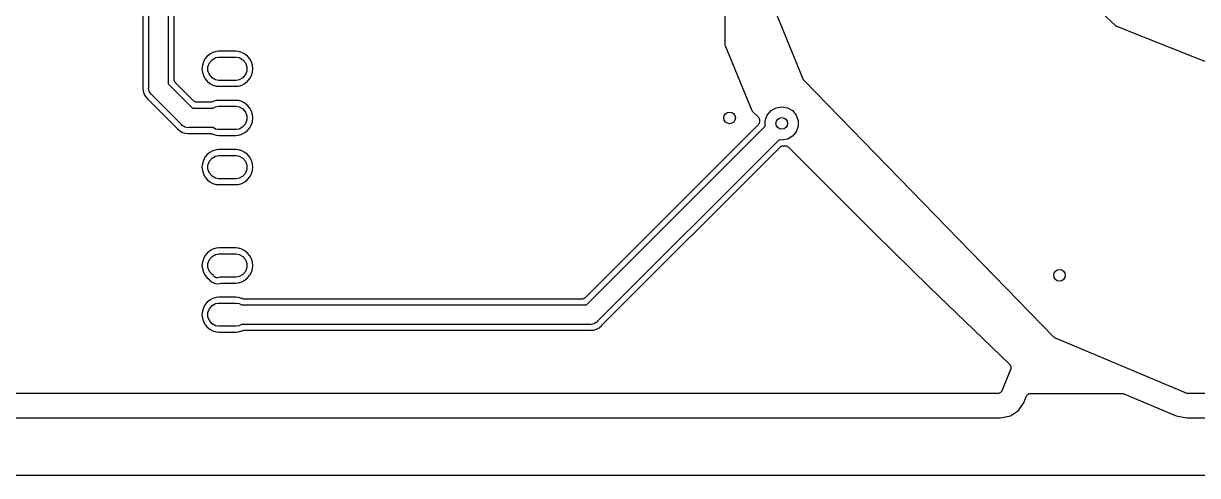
# Model space of a CAD drawing. Extents: x 50 to 248, y -151 to -36.
# Drawn here: x 81.9 to 142.5, y -151.3 to -128 of the extents above; entities that cross this region are included whole.
import ezdxf

# ---------------------------------------------------------------- set-up
doc = ezdxf.new("R2010")
doc.units = 0
doc.header["$MEASUREMENT"] = 0
doc.layers.add('BLACK', color=7, linetype='CONTINUOUS')

msp = doc.modelspace()

# ---------------------------------------------------------------- linework, layer by layer
at = {"layer": 'BLACK', "linetype": 'CONTINUOUS'}
for p, q in [((88.4, -131.264), (88.4, -80.2171)), ((89.4, -80.0318), (89.4, -131.079)), ((89.7048, -130.847), (89.7048, -80.062)), ((88.0952, -91.9284), (88.0952, -131.234)), ((118.11, -95.9517), (118.11, -129.052)), ((122.151, -130.836), (119.399, -124.062)), ((133.506, -123.644), (138.276, -128.072)), ((138.276, -128.072), (138.315, -128.097)), ((138.315, -128.097), (145.202, -130.841)), ((91.5509, -129.546), (91.4131, -129.659)), ((91.7081, -129.462), (91.5509, -129.546)), ((91.8786, -129.41), (91.7081, -129.462)), ((92.0116, -129.397), (91.8786, -129.41)), ((92.9004, -129.397), (92.0116, -129.397)), ((93.0334, -129.41), (92.9004, -129.397)), ((93.2039, -129.462), (93.0334, -129.41)), ((93.3611, -129.546), (93.2039, -129.462)), ((93.4989, -129.659), (93.3611, -129.546)), ((118.11, -129.052), (118.111, -129.064)), ((118.111, -129.064), (118.115, -129.076)), ((118.115, -129.076), (119.519, -132.467)), ((91.1643, -130.125), (91.1468, -130.302)), ((91.216, -129.954), (91.1643, -130.125)), ((91.3, -129.797), (91.216, -129.954)), ((91.4131, -129.659), (91.3, -129.797)), ((91.456, -130.196), (91.5284, -129.997)), ((91.456, -130.408), (91.456, -130.196)), ((91.5284, -129.997), (91.6644, -129.835)), ((91.6644, -129.835), (91.8476, -129.729)), ((91.8476, -129.729), (92.0035, -129.702)), ((92.0035, -129.702), (92.9085, -129.702)), ((92.9085, -129.702), (93.0644, -129.729)), ((93.0644, -129.729), (93.2476, -129.835)), ((93.2476, -129.835), (93.3836, -129.997)), ((93.3836, -129.997), (93.456, -130.196)), ((93.456, -130.196), (93.456, -130.408)), ((93.612, -129.797), (93.4989, -129.659)), ((93.696, -129.954), (93.612, -129.797)), ((93.7477, -130.125), (93.696, -129.954)), ((93.7652, -130.302), (93.7477, -130.125)), ((91.1468, -130.302), (91.1643, -130.479)), ((91.1643, -130.479), (91.216, -130.65)), ((91.216, -130.65), (91.3, -130.807)), ((91.3, -130.807), (91.4131, -130.945)), ((91.5284, -130.607), (91.456, -130.408)), ((91.6644, -130.769), (91.5284, -130.607)), ((91.8476, -130.875), (91.6644, -130.769)), ((93.2476, -130.769), (93.0644, -130.875)), ((93.3836, -130.607), (93.2476, -130.769)), ((93.456, -130.408), (93.3836, -130.607)), ((93.4989, -130.945), (93.612, -130.807)), ((93.612, -130.807), (93.696, -130.65)), ((93.696, -130.65), (93.7477, -130.479)), ((93.7477, -130.479), (93.7652, -130.302)), ((88.094, -131.259), (88.0913, -131.286)), ((88.0913, -131.286), (88.1068, -131.444)), ((88.0952, -131.234), (88.093, -131.246)), ((88.093, -131.246), (88.094, -131.259)), ((88.3942, -131.33), (88.4, -131.264)), ((88.4114, -131.394), (88.3942, -131.33)), ((88.4229, -131.46), (88.4114, -131.394)), ((89.4, -131.079), (90.6631, -132.342)), ((89.7067, -130.858), (89.7048, -130.847)), ((89.7058, -130.87), (89.7067, -130.858)), ((89.7144, -130.902), (89.7058, -130.87)), ((89.7201, -130.934), (89.7144, -130.902)), ((89.7257, -130.944), (89.7201, -130.934)), ((89.7286, -130.955), (89.7257, -130.944)), ((89.7476, -130.982), (89.7286, -130.955)), ((89.7642, -131.011), (89.7476, -130.982)), ((89.7728, -131.018), (89.7642, -131.011)), ((89.7792, -131.027), (89.7728, -131.018)), ((90.715, -131.963), (89.7792, -131.027)), ((91.4131, -130.945), (91.5509, -131.058)), ((91.5509, -131.058), (91.7081, -131.142)), ((91.7081, -131.142), (91.8786, -131.194)), ((92.0035, -130.902), (91.8476, -130.875)), ((91.8786, -131.194), (92.0116, -131.207)), ((92.9085, -130.902), (92.0035, -130.902)), ((92.0116, -131.207), (92.9004, -131.207)), ((92.9004, -131.207), (93.0334, -131.194)), ((93.0644, -130.875), (92.9085, -130.902)), ((93.0334, -131.194), (93.2039, -131.142)), ((93.2039, -131.142), (93.3611, -131.058)), ((93.3611, -131.058), (93.4989, -130.945)), ((122.154, -130.84), (122.151, -130.836)), ((122.155, -130.845), (122.154, -130.84)), ((122.177, -130.878), (122.155, -130.845)), ((122.198, -130.911), (122.177, -130.878)), ((122.202, -130.914), (122.198, -130.911)), ((122.205, -130.918), (122.202, -130.914)), ((135.096, -144.163), (122.205, -130.918)), ((88.1068, -131.444), (88.1529, -131.595)), ((88.1529, -131.595), (88.2276, -131.735)), ((88.2276, -131.735), (88.3282, -131.858)), ((88.3282, -131.858), (88.3492, -131.875)), ((88.3492, -131.875), (88.3574, -131.885)), ((88.3574, -131.885), (88.3677, -131.892)), ((88.3677, -131.892), (89.8501, -133.374)), ((88.4341, -131.479), (88.4229, -131.46)), ((88.4399, -131.501), (88.4341, -131.479)), ((88.4779, -131.555), (88.4399, -131.501)), ((88.5111, -131.612), (88.4779, -131.555)), ((88.5619, -131.655), (88.5111, -131.612)), ((90.087, -133.18), (88.5619, -131.655)), ((90.7241, -131.969), (90.715, -131.963)), ((90.7313, -131.978), (90.7241, -131.969)), ((90.76, -131.994), (90.7313, -131.978)), ((90.7872, -132.013), (90.76, -131.994)), ((90.798, -132.016), (90.7872, -132.013)), ((90.8077, -132.022), (90.798, -132.016)), ((90.8404, -132.028), (90.8077, -132.022)), ((90.8724, -132.036), (90.8404, -132.028)), ((91.6396, -132.026), (91.6146, -132.035)), ((91.6655, -132.022), (91.6396, -132.026)), ((91.6812, -132.013), (91.6655, -132.022)), ((91.6984, -132.007), (91.6812, -132.013)), ((91.7081, -132.002), (91.6984, -132.007)), ((91.8786, -131.95), (91.7081, -132.002)), ((92.0116, -131.937), (91.8786, -131.95)), ((92.9004, -131.937), (92.0116, -131.937)), ((93.0334, -131.95), (92.9004, -131.937)), ((93.2039, -132.002), (93.0334, -131.95)), ((93.3611, -132.086), (93.2039, -132.002)), ((90.6631, -132.342), (91.722, -132.342)), ((90.8836, -132.035), (90.8724, -132.036)), ((90.8946, -132.037), (90.8836, -132.035)), ((91.5787, -132.037), (90.8946, -132.037)), ((91.5965, -132.034), (91.5787, -132.037)), ((91.6146, -132.035), (91.5965, -132.034)), ((91.722, -132.342), (91.8476, -132.269)), ((91.8476, -132.269), (92.0035, -132.242)), ((92.0035, -132.242), (92.9085, -132.242)), ((92.9085, -132.242), (93.0644, -132.269)), ((93.0644, -132.269), (93.2476, -132.375)), ((93.2476, -132.375), (93.3836, -132.537)), ((93.4989, -132.199), (93.3611, -132.086)), ((93.3836, -132.537), (93.456, -132.736)), ((93.612, -132.337), (93.4989, -132.199)), ((93.696, -132.494), (93.612, -132.337)), ((93.7477, -132.665), (93.696, -132.494)), ((119.519, -132.467), (119.525, -132.478)), ((119.525, -132.478), (119.533, -132.487)), ((119.533, -132.487), (119.832, -132.786)), ((120.31, -132.694), (120.503, -132.464)), ((120.503, -132.464), (120.762, -132.315)), ((120.762, -132.315), (121.057, -132.262)), ((121.057, -132.262), (121.353, -132.315)), ((121.353, -132.315), (121.612, -132.464)), ((121.612, -132.464), (121.805, -132.694)), ((90.1296, -133.231), (90.087, -133.18)), ((90.1871, -133.264), (90.1296, -133.231)), ((93.3836, -133.147), (93.2476, -133.309)), ((93.456, -132.948), (93.3836, -133.147)), ((93.456, -132.736), (93.456, -132.948)), ((93.612, -133.347), (93.696, -133.19)), ((93.696, -133.19), (93.7477, -133.019)), ((93.7652, -132.842), (93.7477, -132.665)), ((93.7477, -133.019), (93.7652, -132.842)), ((119.828, -133.217), (110.922, -142.123)), ((119.835, -133.207), (119.828, -133.217)), ((119.832, -132.786), (119.853, -132.816)), ((119.843, -133.2), (119.835, -133.207)), ((119.86, -133.172), (119.843, -133.2)), ((119.853, -132.816), (119.875, -132.844)), ((119.879, -133.144), (119.86, -133.172)), ((119.875, -132.844), (119.878, -132.852)), ((119.878, -132.852), (119.883, -132.859)), ((119.882, -133.134), (119.879, -133.144)), ((119.887, -133.124), (119.882, -133.134)), ((119.883, -132.859), (119.892, -132.893)), ((119.893, -133.091), (119.887, -133.124)), ((119.892, -132.893), (119.904, -132.927)), ((119.902, -133.059), (119.893, -133.091)), ((119.903, -133.037), (119.901, -133.048)), ((119.901, -133.048), (119.902, -133.059)), ((119.906, -132.944), (119.903, -132.98)), ((119.903, -132.98), (119.903, -132.986)), ((119.903, -132.986), (119.903, -132.987)), ((119.903, -132.987), (119.903, -133.037)), ((119.904, -132.927), (119.904, -132.936)), ((119.904, -132.936), (119.906, -132.944)), ((120.207, -132.976), (120.31, -132.694)), ((120.207, -133.268), (120.207, -132.976)), ((121.805, -132.694), (121.907, -132.976)), ((121.907, -132.976), (121.907, -133.275)), ((89.8501, -133.374), (89.8573, -133.385)), ((89.8573, -133.385), (89.8669, -133.393)), ((89.8669, -133.393), (89.8842, -133.414)), ((89.8842, -133.414), (90.0067, -133.514)), ((90.0067, -133.514), (90.1465, -133.589)), ((90.1465, -133.589), (90.2757, -133.628)), ((90.2414, -133.302), (90.1871, -133.264)), ((90.263, -133.308), (90.2414, -133.302)), ((90.2824, -133.319), (90.263, -133.308)), ((90.2757, -133.628), (90.2982, -133.635)), ((90.3477, -133.331), (90.2824, -133.319)), ((90.2982, -133.635), (90.4289, -133.648)), ((90.4117, -133.348), (90.3477, -133.331)), ((90.4778, -133.342), (90.4117, -133.348)), ((90.4289, -133.648), (90.4289, -133.648)), ((90.4289, -133.648), (90.456, -133.651)), ((90.456, -133.651), (90.4831, -133.648)), ((91.722, -133.342), (90.4778, -133.342)), ((90.4831, -133.648), (90.4956, -133.649)), ((90.4956, -133.649), (90.508, -133.647)), ((90.508, -133.647), (91.5787, -133.647)), ((91.5787, -133.647), (91.5965, -133.65)), ((91.5965, -133.65), (91.6146, -133.649)), ((91.6146, -133.649), (91.6396, -133.658)), ((91.6396, -133.658), (91.6655, -133.662)), ((91.6655, -133.662), (91.6812, -133.671)), ((91.6812, -133.671), (91.6984, -133.677)), ((91.6984, -133.677), (91.7081, -133.682)), ((91.7081, -133.682), (91.8786, -133.734)), ((91.8476, -133.415), (91.722, -133.342)), ((92.0035, -133.442), (91.8476, -133.415)), ((91.8786, -133.734), (92.0116, -133.747)), ((92.9085, -133.442), (92.0035, -133.442)), ((92.0116, -133.747), (92.9004, -133.747)), ((92.9004, -133.747), (93.0334, -133.734)), ((93.0644, -133.415), (92.9085, -133.442)), ((93.0334, -133.734), (93.2039, -133.682)), ((93.2476, -133.309), (93.0644, -133.415)), ((93.2039, -133.682), (93.3611, -133.598)), ((93.3611, -133.598), (93.4989, -133.485)), ((93.4989, -133.485), (93.612, -133.347)), ((110.974, -142.502), (120.207, -133.268)), ((121.612, -133.787), (121.353, -133.937)), ((121.805, -133.557), (121.612, -133.787)), ((121.907, -133.275), (121.805, -133.557)), ((120.925, -133.965), (111.55, -143.34)), ((111.787, -143.534), (120.966, -134.355)), ((121.057, -133.989), (120.925, -133.965)), ((120.966, -134.355), (120.976, -134.348)), ((120.976, -134.348), (120.983, -134.34)), ((120.983, -134.34), (121.011, -134.323)), ((121.011, -134.323), (121.039, -134.304)), ((121.039, -134.304), (121.049, -134.301)), ((121.049, -134.301), (121.059, -134.296)), ((121.353, -133.937), (121.057, -133.989)), ((121.059, -134.296), (121.092, -134.29)), ((121.092, -134.29), (121.124, -134.281)), ((121.124, -134.281), (121.135, -134.282)), ((121.135, -134.282), (121.146, -134.28)), ((121.146, -134.28), (121.196, -134.28)), ((121.196, -134.28), (121.197, -134.28)), ((121.197, -134.28), (121.203, -134.28)), ((121.203, -134.28), (121.239, -134.277)), ((121.239, -134.277), (121.247, -134.279)), ((121.247, -134.279), (121.256, -134.279)), ((121.256, -134.279), (121.29, -134.291)), ((121.29, -134.291), (121.324, -134.3)), ((121.324, -134.3), (121.331, -134.305)), ((121.331, -134.305), (121.339, -134.308)), ((121.339, -134.308), (121.367, -134.33)), ((121.367, -134.33), (121.397, -134.351)), ((121.397, -134.351), (125.839, -138.793)), ((91.216, -135.034), (91.1643, -135.205)), ((91.3, -134.877), (91.216, -135.034)), ((91.4131, -134.739), (91.3, -134.877)), ((91.5509, -134.626), (91.4131, -134.739)), ((91.5284, -135.077), (91.6644, -134.915)), ((91.7081, -134.542), (91.5509, -134.626)), ((91.6644, -134.915), (91.8476, -134.809)), ((91.8786, -134.49), (91.7081, -134.542)), ((91.8476, -134.809), (92.0035, -134.782)), ((92.0116, -134.477), (91.8786, -134.49)), ((92.0035, -134.782), (92.9085, -134.782)), ((92.9004, -134.477), (92.0116, -134.477)), ((93.0334, -134.49), (92.9004, -134.477)), ((92.9085, -134.782), (93.0644, -134.809)), ((93.2039, -134.542), (93.0334, -134.49)), ((93.0644, -134.809), (93.2476, -134.915)), ((93.3611, -134.626), (93.2039, -134.542)), ((93.2476, -134.915), (93.3836, -135.077)), ((93.4989, -134.739), (93.3611, -134.626)), ((93.612, -134.877), (93.4989, -134.739)), ((93.696, -135.034), (93.612, -134.877)), ((93.7477, -135.205), (93.696, -135.034)), ((91.1643, -135.205), (91.1468, -135.382)), ((91.1468, -135.382), (91.1643, -135.559)), ((91.1643, -135.559), (91.216, -135.73)), ((91.456, -135.276), (91.5284, -135.077)), ((91.456, -135.488), (91.456, -135.276)), ((91.5284, -135.687), (91.456, -135.488)), ((93.3836, -135.077), (93.456, -135.276)), ((93.456, -135.488), (93.3836, -135.687)), ((93.456, -135.276), (93.456, -135.488)), ((93.696, -135.73), (93.7477, -135.559)), ((93.7652, -135.382), (93.7477, -135.205)), ((93.7477, -135.559), (93.7652, -135.382)), ((91.216, -135.73), (91.3, -135.887)), ((91.3, -135.887), (91.4131, -136.025)), ((91.4131, -136.025), (91.5509, -136.138)), ((91.6644, -135.849), (91.5284, -135.687)), ((91.5509, -136.138), (91.7081, -136.222)), ((91.8476, -135.955), (91.6644, -135.849)), ((91.7081, -136.222), (91.8786, -136.274)), ((92.0035, -135.982), (91.8476, -135.955)), ((92.9085, -135.982), (92.0035, -135.982)), ((93.0644, -135.955), (92.9085, -135.982)), ((93.0334, -136.274), (93.2039, -136.222)), ((93.2476, -135.849), (93.0644, -135.955)), ((93.2039, -136.222), (93.3611, -136.138)), ((93.3836, -135.687), (93.2476, -135.849)), ((93.3611, -136.138), (93.4989, -136.025)), ((93.4989, -136.025), (93.612, -135.887)), ((93.612, -135.887), (93.696, -135.73)), ((91.8786, -136.274), (92.0116, -136.287)), ((92.0116, -136.287), (92.9004, -136.287)), ((92.9004, -136.287), (93.0334, -136.274)), ((125.839, -138.793), (125.84, -138.794)), ((125.84, -138.794), (128.693, -141.596)), ((91.4131, -139.819), (91.3, -139.957)), ((91.5509, -139.706), (91.4131, -139.819)), ((91.7081, -139.622), (91.5509, -139.706)), ((91.6644, -139.995), (91.8476, -139.889)), ((91.8786, -139.57), (91.7081, -139.622)), ((91.8476, -139.889), (92.0035, -139.862)), ((92.0116, -139.557), (91.8786, -139.57)), ((92.0035, -139.862), (92.9085, -139.862)), ((92.9004, -139.557), (92.0116, -139.557)), ((93.0334, -139.57), (92.9004, -139.557)), ((92.9085, -139.862), (93.0644, -139.889)), ((93.2039, -139.622), (93.0334, -139.57)), ((93.0644, -139.889), (93.2476, -139.995)), ((93.3611, -139.706), (93.2039, -139.622)), ((93.4989, -139.819), (93.3611, -139.706)), ((93.612, -139.957), (93.4989, -139.819)), ((91.1643, -140.285), (91.1468, -140.462)), ((91.1468, -140.462), (91.1643, -140.639)), ((91.216, -140.114), (91.1643, -140.285)), ((91.3, -139.957), (91.216, -140.114)), ((91.456, -140.356), (91.5284, -140.157)), ((91.456, -140.568), (91.456, -140.356)), ((91.5284, -140.157), (91.6644, -139.995)), ((93.2476, -139.995), (93.3836, -140.157)), ((93.3836, -140.157), (93.456, -140.356)), ((93.456, -140.356), (93.456, -140.568)), ((93.696, -140.114), (93.612, -139.957)), ((93.7477, -140.285), (93.696, -140.114)), ((93.7652, -140.462), (93.7477, -140.285)), ((93.7477, -140.639), (93.7652, -140.462)), ((91.1643, -140.639), (91.216, -140.81)), ((91.216, -140.81), (91.3, -140.967)), ((91.3, -140.967), (91.4131, -141.105)), ((91.4131, -141.105), (91.4762, -141.157)), ((91.5284, -140.767), (91.456, -140.568)), ((91.6644, -140.929), (91.5284, -140.767)), ((91.7237, -140.963), (91.6644, -140.929)), ((91.7367, -140.991), (91.7237, -140.963)), ((91.8001, -141.054), (91.7367, -140.991)), ((91.8812, -141.092), (91.8001, -141.054)), ((91.9705, -141.1), (91.8812, -141.092)), ((92.057, -141.077), (91.9705, -141.1)), ((92.0781, -141.062), (92.057, -141.077)), ((92.9085, -141.062), (92.0781, -141.062)), ((93.0644, -141.035), (92.9085, -141.062)), ((93.2476, -140.929), (93.0644, -141.035)), ((93.3836, -140.767), (93.2476, -140.929)), ((93.3611, -141.218), (93.4989, -141.105)), ((93.456, -140.568), (93.3836, -140.767)), ((93.4989, -141.105), (93.612, -140.967)), ((93.612, -140.967), (93.696, -140.81)), ((93.696, -140.81), (93.7477, -140.639)), ((91.4762, -141.157), (91.4925, -141.176)), ((91.4925, -141.176), (91.5114, -141.192)), ((91.5114, -141.192), (91.551, -141.24)), ((91.551, -141.24), (91.636, -141.31)), ((91.636, -141.31), (91.7331, -141.362)), ((91.7331, -141.362), (91.8385, -141.394)), ((91.8385, -141.394), (91.948, -141.405)), ((91.948, -141.405), (92.0575, -141.394)), ((92.0575, -141.394), (92.1102, -141.378)), ((92.1102, -141.378), (92.1472, -141.373)), ((92.1472, -141.373), (92.1839, -141.367)), ((92.1839, -141.367), (92.9004, -141.367)), ((92.9004, -141.367), (93.0334, -141.354)), ((93.0334, -141.354), (93.2039, -141.302)), ((93.2039, -141.302), (93.3611, -141.218)), ((128.693, -141.596), (128.694, -141.597)), ((128.694, -141.597), (132.803, -145.559)), ((91.5509, -142.246), (91.4131, -142.359)), ((91.7081, -142.162), (91.5509, -142.246)), ((91.8786, -142.11), (91.7081, -142.162)), ((92.0116, -142.097), (91.8786, -142.11)), ((92.9004, -142.097), (92.0116, -142.097)), ((93.0334, -142.11), (92.9004, -142.097)), ((93.2039, -142.162), (93.0334, -142.11)), ((93.2136, -142.167), (93.2039, -142.162)), ((93.2308, -142.173), (93.2136, -142.167)), ((93.2465, -142.182), (93.2308, -142.173)), ((93.2724, -142.186), (93.2465, -142.182)), ((93.2974, -142.195), (93.2724, -142.186)), ((93.3155, -142.194), (93.2974, -142.195)), ((93.3333, -142.197), (93.3155, -142.194)), ((110.742, -142.197), (93.3333, -142.197)), ((110.753, -142.195), (110.742, -142.197)), ((110.765, -142.196), (110.753, -142.195)), ((110.797, -142.188), (110.765, -142.196)), ((110.829, -142.182), (110.797, -142.188)), ((110.839, -142.176), (110.829, -142.182)), ((110.85, -142.173), (110.839, -142.176)), ((110.877, -142.154), (110.85, -142.173)), ((110.906, -142.138), (110.877, -142.154)), ((110.913, -142.129), (110.906, -142.138)), ((110.922, -142.123), (110.913, -142.129)), ((91.1643, -142.825), (91.1468, -143.002)), ((91.216, -142.654), (91.1643, -142.825)), ((91.3, -142.497), (91.216, -142.654)), ((91.4131, -142.359), (91.3, -142.497)), ((91.456, -142.896), (91.5284, -142.697)), ((91.456, -143.108), (91.456, -142.896)), ((91.5284, -142.697), (91.6644, -142.535)), ((91.6644, -142.535), (91.8476, -142.429)), ((91.8476, -142.429), (92.0035, -142.402)), ((92.0035, -142.402), (92.9085, -142.402)), ((92.9085, -142.402), (93.0644, -142.429)), ((93.0644, -142.429), (93.19, -142.502)), ((93.19, -142.502), (110.974, -142.502)), ((91.1468, -143.002), (91.1643, -143.179)), ((91.1643, -143.179), (91.216, -143.35)), ((91.216, -143.35), (91.3, -143.507)), ((91.3, -143.507), (91.4131, -143.645)), ((91.5284, -143.307), (91.456, -143.108)), ((91.6644, -143.469), (91.5284, -143.307)), ((91.8476, -143.575), (91.6644, -143.469)), ((93.19, -143.502), (93.0644, -143.575)), ((111.159, -143.502), (93.19, -143.502)), ((111.225, -143.508), (111.159, -143.502)), ((111.289, -143.491), (111.225, -143.508)), ((111.355, -143.479), (111.289, -143.491)), ((111.374, -143.468), (111.355, -143.479)), ((111.396, -143.462), (111.374, -143.468)), ((111.45, -143.424), (111.396, -143.462)), ((111.507, -143.391), (111.45, -143.424)), ((111.55, -143.34), (111.507, -143.391)), ((111.78, -143.545), (111.787, -143.534)), ((91.4131, -143.645), (91.5509, -143.758)), ((91.5509, -143.758), (91.7081, -143.842)), ((91.7081, -143.842), (91.8786, -143.894)), ((92.0035, -143.602), (91.8476, -143.575)), ((91.8786, -143.894), (92.0116, -143.907)), ((92.9085, -143.602), (92.0035, -143.602)), ((92.0116, -143.907), (92.9004, -143.907)), ((92.9004, -143.907), (93.0334, -143.894)), ((93.0644, -143.575), (92.9085, -143.602)), ((93.0334, -143.894), (93.2039, -143.842)), ((93.2039, -143.842), (93.2136, -143.837)), ((93.2136, -143.837), (93.2308, -143.831)), ((93.2308, -143.831), (93.2465, -143.822)), ((93.2465, -143.822), (93.2724, -143.818)), ((93.2724, -143.818), (93.2974, -143.809)), ((93.2974, -143.809), (93.3155, -143.81)), ((93.3155, -143.81), (93.3333, -143.807)), ((93.3333, -143.807), (111.129, -143.807)), ((111.129, -143.807), (111.141, -143.809)), ((111.141, -143.809), (111.154, -143.808)), ((111.154, -143.808), (111.181, -143.811)), ((111.181, -143.811), (111.208, -143.808)), ((111.208, -143.808), (111.339, -143.795)), ((111.208, -143.808), (111.208, -143.808)), ((111.339, -143.795), (111.49, -143.749)), ((111.49, -143.749), (111.63, -143.674)), ((111.63, -143.674), (111.753, -143.574)), ((111.753, -143.574), (111.77, -143.553)), ((111.77, -143.553), (111.78, -143.545)), ((135.101, -144.167), (135.096, -144.163)), ((135.105, -144.172), (135.101, -144.167)), ((135.137, -144.192), (135.105, -144.172)), ((135.168, -144.214), (135.137, -144.192)), ((135.174, -144.216), (135.168, -144.214)), ((135.179, -144.22), (135.174, -144.216)), ((141.875, -147.046), (135.179, -144.22)), ((132.862, -145.837), (132.43, -146.907)), ((132.803, -145.559), (132.813, -145.573)), ((132.813, -145.573), (132.827, -145.585)), ((132.827, -145.585), (132.839, -145.609)), ((132.839, -145.609), (132.855, -145.63)), ((132.855, -145.63), (132.86, -145.647)), ((132.86, -145.647), (132.868, -145.663)), ((132.866, -145.819), (132.862, -145.837)), ((132.873, -145.803), (132.866, -145.819)), ((132.868, -145.663), (132.872, -145.689)), ((132.872, -145.689), (132.879, -145.715)), ((132.875, -145.776), (132.873, -145.803)), ((132.88, -145.75), (132.875, -145.776)), ((132.879, -145.715), (132.878, -145.733)), ((132.878, -145.733), (132.88, -145.75)), ((132.195, -147.066), (52.1432, -147.066)), ((132.212, -147.063), (132.195, -147.066)), ((132.23, -147.064), (132.212, -147.063)), ((132.255, -147.055), (132.23, -147.064)), ((132.281, -147.051), (132.255, -147.055)), ((132.297, -147.042), (132.281, -147.051)), ((132.314, -147.036), (132.297, -147.042)), ((132.335, -147.02), (132.314, -147.036)), ((132.358, -147.007), (132.335, -147.02)), ((132.369, -146.993), (132.358, -147.007)), ((132.383, -146.982), (132.369, -146.993)), ((132.398, -146.959), (132.383, -146.982)), ((132.415, -146.939), (132.398, -146.959)), ((132.421, -146.922), (132.415, -146.939)), ((132.43, -146.907), (132.421, -146.922)), ((133.704, -147.173), (133.718, -147.15)), ((133.718, -147.15), (133.732, -147.139)), ((133.732, -147.139), (133.744, -147.125)), ((133.744, -147.125), (133.767, -147.112)), ((133.767, -147.112), (133.788, -147.096)), ((133.788, -147.096), (133.805, -147.09)), ((133.805, -147.09), (133.82, -147.081)), ((133.82, -147.081), (133.846, -147.077)), ((133.846, -147.077), (133.871, -147.068)), ((133.871, -147.068), (133.889, -147.069)), ((133.889, -147.069), (133.907, -147.066)), ((133.907, -147.066), (138.605, -147.066)), ((138.605, -147.066), (138.611, -147.067)), ((138.611, -147.067), (138.618, -147.066)), ((138.618, -147.066), (138.655, -147.075)), ((138.655, -147.075), (138.692, -147.081)), ((138.692, -147.081), (138.698, -147.085)), ((138.698, -147.085), (138.704, -147.086)), ((138.704, -147.086), (141.405, -148.226)), ((141.881, -147.047), (141.875, -147.046)), ((141.887, -147.051), (141.881, -147.047)), ((141.924, -147.057), (141.887, -147.051)), ((141.961, -147.066), (141.924, -147.057)), ((141.967, -147.065), (141.961, -147.066)), ((141.973, -147.066), (141.967, -147.065)), ((245.069, -147.066), (141.973, -147.066)), ((133.269, -147.952), (133.553, -147.518)), ((133.553, -147.518), (133.671, -147.225)), ((133.671, -147.225), (133.681, -147.21)), ((133.681, -147.21), (133.687, -147.193)), ((133.687, -147.193), (133.704, -147.173)), ((52.063, -148.336), (132.34, -148.336)), ((132.34, -148.336), (132.861, -148.23)), ((132.861, -148.23), (133.269, -147.952)), ((141.405, -148.226), (141.947, -148.336)), ((141.947, -148.336), (245.149, -148.336)), ((247.575, -151.309), (51.637, -151.309))]:
    msp.add_line(p, q, dxfattribs=at)
at = {"layer": 'BLACK'}
for centre in [(118.364, -132.842), (121.057, -133.126), (135.382, -140.97)]:
    msp.add_circle(centre, 0.3, dxfattribs=at)

doc.saveas('drawing.dxf')
